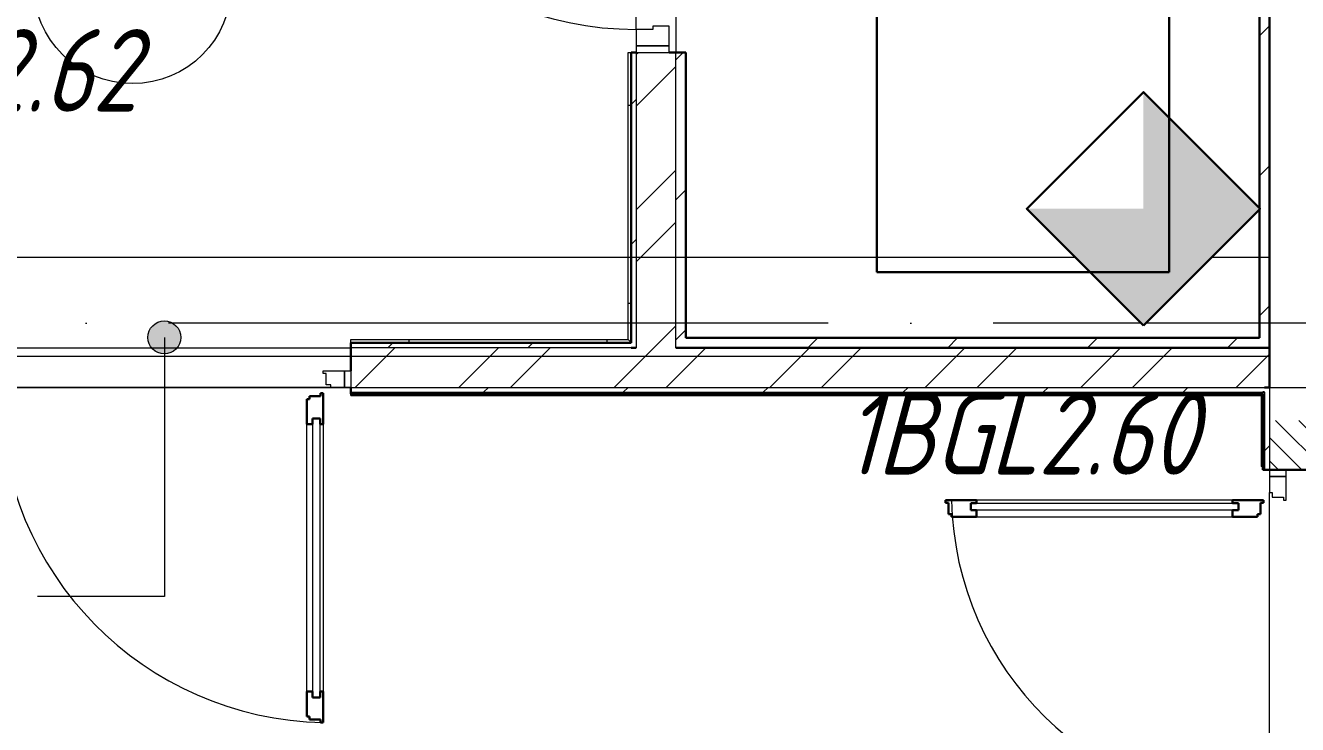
# Model space of a CAD drawing. Header units: millimetres. Extents: x -259793 to 1187961, y -549744 to 43070.
# Drawn here: x -8023 to -4166, y -12761 to -10642 of the extents above; entities that cross this region are included whole.
import ezdxf
from ezdxf.enums import TextEntityAlignment as Align

# ---------------------------------------------------------------- set-up
doc = ezdxf.new("R2010")
doc.units = ezdxf.units.MM
for name, pattern in [('ADSK_Линия сетки', [25, 20, -2.5, 0, -2.5]), ('ADSK_Сверху', [450, 300, -150]), ('ADSK_Штриховая_ш2 п1_5', [4.5, 3, -1.5])]:
    doc.linetypes.add(name, pattern=pattern)
for name, color, linetype, lineweight in [('RC-Извещатели_охранные', 5, 'Continuous', 30), ('RC-Линии_связи-Адресные', 5, 'Continuous', 30), ('Аннотация', 7, 'Continuous', 18), ('Двери', 252, 'Continuous', 9), ('Линии', 7, 'Continuous', 9), ('Марки помещений', 252, 'Continuous', 20), ('Ограждение', 252, 'Continuous', 9), ('Оси', 252, 'Continuous', 9), ('Стены внутренние', 7, 'Continuous', 18), ('Стены наружные', 7, 'Continuous', 18), ('Стены штриховка', 7, 'Continuous', 9)]:
    doc.layers.add(name, color=color, linetype=linetype, lineweight=lineweight)
doc.layers.add('RC-Позиционные_обозначения', color=7, linetype='Continuous')
doc.layers.add('Двери открывание', color=7, linetype='Continuous', lineweight=9, true_color=0xc0c0c0)
doc.styles.add('RubezhCAD', font='', dxfattribs={"oblique": 10})
doc.styles.get("Standard").update_dxf_attribs({"font": ''})
doc.styles.get('RubezhCAD').set_extended_font_data('GOST type A')
doc.styles.get('Standard').set_extended_font_data('GOST type B')
pattern_1 = [(0, (-32119.8, 96), (0, 600), []), (90, (-32119.8, 96), (-600, 4e-14), [])]
pattern_2 = [(0, (-32059.8, -84), (0, 600), []), (90, (-32059.8, -84), (-600, 4e-14), [])]

# ---------------------------------------------------------------- blocks, each defined once
blk = doc.blocks.new('RC-UGO-IOM-02')
at = {"layer": 'RC-Извещатели_охранные'}
blk.add_point((0, 0), dxfattribs=at)
blk.add_attdef('PSTN', text='', height=2.5, dxfattribs=at).set_placement((0.977, 2.603), align=Align.BOTTOM_LEFT)
blk.add_wipeout([(2.5, -2.5), (2.5, 2.5), (-2.5, 2.5), (-2.5, -2.5)]).dxf.layer = 'RC-Извещатели_охранные'
blk.add_wipeout([(-2.5, -2.5), (-2.5, 2.5), (2.5, 2.5), (2.5, -2.5)]).dxf.layer = 'RC-Извещатели_охранные'
h = blk.add_hatch(color=256, dxfattribs=at)
h.dxf.hatch_style = 1
h.paths.add_polyline_path([(2.5, 0.8), (2.5, 2.506), (-2.5, 2.499), (-2.5, 0.8)])
h = blk.add_hatch(color=256, dxfattribs=at)
h.dxf.hatch_style = 1
h.paths.add_polyline_path([(2.5, -2.5), (2.5, -0.794), (-2.5, -0.801), (-2.5, -2.5)])
blk.add_lwpolyline([(-2.5, -2.5), (2.5, -2.5), (2.5, 2.5), (-2.5, 2.5)], close=True, dxfattribs=at)
blk = doc.blocks.new('RC-UGO-IOPO-02')
at = {"layer": 'RC-Извещатели_охранные'}
blk.add_attdef('PSTN', text='', height=2.5, dxfattribs=at).set_placement((0.977, 2.603), align=Align.BOTTOM_LEFT)
blk.add_wipeout([(2.5, -2.5), (2.5, 2.5), (-2.5, 2.5), (-2.5, -2.5)]).dxf.layer = 'RC-Извещатели_охранные'
blk.add_wipeout([(-2.5, -2.5), (-2.5, 2.5), (2.5, 2.5), (2.5, -2.5)]).dxf.layer = 'RC-Извещатели_охранные'
h = blk.add_hatch(color=256, dxfattribs=at)
h.dxf.hatch_style = 1
h.paths.add_polyline_path([(2.5, -2.5), (0, 0), (2.5, 2.5), (-2.5, 2.5), (-2.5, -2.5)])
blk.add_lwpolyline([(-2.5, -2.5), (2.5, -2.5), (2.5, 2.5), (-2.5, 2.5)], close=True, dxfattribs=at)
blk = doc.blocks.new('1 этаж')
at = {"layer": 'Аннотация', "lineweight": 9, "true_color": 0x636466}
h = blk.add_hatch(color=251, dxfattribs=at)
edge = h.paths.add_edge_path()
edge.add_arc((-7601.7, -11587.3), 50, 0, 360)
at = {"layer": 'Двери', "lineweight": 18, "true_color": 0x636466}
h = blk.add_hatch(dxfattribs=at)
h.set_pattern_fill('FP_2', color=251, angle=90, style=0, pattern_type=2)
h.set_pattern_definition([(135, (-4055.8, -12863.73), (-35.3553, -35.3553), [])])
h.paths.add_polyline_path([(-4250.8, -13638.7), (-3860.8, -13638.7), (-3860.8, -13488.7), (-4250.8, -13488.7), (-4250.8, -13612.8)])
h.paths.add_polyline_path([(-4250.8, -11988.7), (-3860.8, -11988.7), (-3860.8, -11838.7), (-4250.8, -11838.7)])
at = {"layer": 'Ограждение', "true_color": 0x636466}
h = blk.add_hatch(dxfattribs=at)
h.set_pattern_fill('FP_43', color=251, style=0, pattern_type=2)
h.set_pattern_definition(pattern_2)
h.paths.add_polyline_path([(-6185.8, -11603.7), (-6185.8, -10723.7), (-6195.8, -10723.7), (-6195.8, -11593.7)])
h = blk.add_hatch(dxfattribs=at)
h.set_pattern_fill('FP_44', color=251, style=0, pattern_type=2)
h.set_pattern_definition(pattern_2)
h.paths.add_polyline_path([(-7035.8, -11603.7), (-6185.8, -11603.7), (-6195.8, -11593.7), (-7035.8, -11593.7)])
h = blk.add_hatch(dxfattribs=at)
h.set_pattern_fill('FP_25', color=251, style=0, pattern_type=2)
h.set_pattern_definition(pattern_1)
h.paths.add_polyline_path([(-4275.8, -11763.7), (-4270.8, -11758.7), (-7035.8, -11758.7), (-7035.8, -11763.7), (-4340.6, -11763.7)])
h = blk.add_hatch(dxfattribs=at)
h.set_pattern_fill('FP_25', color=251, style=0, pattern_type=2)
h.set_pattern_definition(pattern_1)
h.paths.add_polyline_path([(-4275.8, -11978.7), (-4270.8, -11978.7), (-4270.8, -11758.7), (-4275.8, -11763.7)])
at = {"layer": 'Аннотация', "color": 251, "lineweight": 9, "true_color": 0x636466}
for p, q in [((-7601.7, -11587.3), (-7601.7, -12373)), ((-7980.2, -12373), (-7986.3, -12373)), ((-7601.7, -12373), (-7980.2, -12373))]:
    blk.add_line(p, q, dxfattribs=at)
blk.add_circle((-7601.7, -11587.3), 50, dxfattribs=at)
at = {"layer": 'Двери', "color": 251, "true_color": 0x636466}
for p, q in [((-6070.8, -10643.7), (-6120.8, -10643.7)), ((-6120.8, -10643.7), (-6120.8, -10653.7)), ((-6070.8, -10703.7), (-6070.8, -10643.7)), ((-6120.8, -10653.7), (-6170.8, -10653.7)), ((-6170.8, -10653.7), (-6170.8, -10703.7)), ((-6170.8, -10703.7), (-6070.8, -10703.7)), ((-6070.8, -10703.7), (-6170.8, -10703.7)), ((-6170.8, -10703.7), (-6170.8, -10723.7)), ((-6070.8, -10723.7), (-6070.8, -10703.7)), ((-6170.8, -10723.7), (-6070.8, -10723.7)), ((-7119.8, -11688.7), (-7055.8, -11688.7)), ((-7119.8, -11696.7), (-7119.8, -11688.7)), ((-7110.8, -11696.7), (-7119.8, -11696.7)), ((-7110.8, -11730.7), (-7110.8, -11696.7)), ((-7055.8, -11688.7), (-7035.8, -11688.7)), ((-7055.8, -11738.7), (-7055.8, -11688.7)), ((-7055.8, -11688.7), (-7055.8, -11738.7)), ((-7035.8, -11688.7), (-7035.8, -11738.7)), ((-7096.8, -11730.7), (-7110.8, -11730.7)), ((-7096.8, -11738.7), (-7096.8, -11730.7)), ((-7055.8, -11738.7), (-7096.8, -11738.7)), ((-7035.8, -11738.7), (-7055.8, -11738.7)), ((-7152.8, -11832.7), (-7152.8, -12678.7)), ((-7128.8, -11832.7), (-7152.8, -11832.7)), ((-7128.8, -12678.7), (-7128.8, -11832.7)), ((-7169.8, -12660.7), (-7169.8, -11850.7)), ((-7119.8, -11850.7), (-7119.8, -12660.7)), ((-4200.8, -11988.7), (-4250.8, -11988.7)), ((-4250.8, -11988.7), (-4250.8, -12008.7)), ((-4200.8, -12008.7), (-4200.8, -11988.7)), ((-4250.8, -12008.7), (-4200.8, -12008.7)), ((-4200.8, -12008.7), (-4250.8, -12008.7)), ((-4250.8, -12008.7), (-4250.8, -12057.7)), ((-4200.8, -12080.7), (-4200.8, -12008.7)), ((-4250.8, -12057.7), (-4242.8, -12057.7)), ((-4242.8, -12057.7), (-4242.8, -12071.7)), ((-4242.8, -12071.7), (-4208.8, -12071.7)), ((-4208.8, -12071.7), (-4208.8, -12080.7)), ((-5156.8, -12089.7), (-4344.8, -12089.7)), ((-5156.8, -12110.7), (-5156.8, -12089.7)), ((-4344.8, -12110.7), (-5156.8, -12110.7)), ((-4362.8, -12080.7), (-5138.8, -12080.7)), ((-4344.8, -12089.7), (-4344.8, -12110.7)), ((-4208.8, -12080.7), (-4200.8, -12080.7)), ((-5138.8, -12130.7), (-4362.8, -12130.7)), ((-7152.8, -12678.7), (-7128.8, -12678.7))]:
    blk.add_line(p, q, dxfattribs=at)
at = {"layer": 'Двери', "color": 251, "lineweight": 30, "true_color": 0x636466}
for p, q in [((-7127.8, -11756.7), (-7119.8, -11756.7)), ((-7127.8, -11765.7), (-7127.8, -11756.7)), ((-7119.8, -11756.7), (-7119.8, -11850.7)), ((-7169.8, -11774.7), (-7161.8, -11774.7)), ((-7169.8, -11850.7), (-7169.8, -11774.7)), ((-7161.8, -11774.7), (-7161.8, -11765.7)), ((-7161.8, -11765.7), (-7127.8, -11765.7)), ((-7152.8, -11850.7), (-7152.8, -11832.7)), ((-7152.8, -11832.7), (-7128.8, -11832.7)), ((-7128.8, -11832.7), (-7128.8, -11850.7)), ((-7169.8, -11850.7), (-7152.8, -11850.7)), ((-7128.8, -11850.7), (-7119.8, -11850.7)), ((-5138.8, -12080.7), (-5232.8, -12080.7)), ((-5232.8, -12080.7), (-5232.8, -12088.7)), ((-5232.8, -12088.7), (-5223.8, -12088.7)), ((-5223.8, -12088.7), (-5223.8, -12122.7)), ((-5156.8, -12089.7), (-5138.8, -12089.7)), ((-5156.8, -12110.7), (-5156.8, -12089.7)), ((-5138.8, -12110.7), (-5156.8, -12110.7)), ((-5138.8, -12089.7), (-5138.8, -12080.7)), ((-5138.8, -12130.7), (-5138.8, -12110.7)), ((-4268.8, -12080.7), (-4362.8, -12080.7)), ((-4362.8, -12089.7), (-4362.8, -12080.7)), ((-4344.8, -12089.7), (-4362.8, -12089.7)), ((-4362.8, -12110.7), (-4344.8, -12110.7)), ((-4362.8, -12130.7), (-4362.8, -12110.7)), ((-4344.8, -12110.7), (-4344.8, -12089.7)), ((-4277.8, -12122.7), (-4277.8, -12088.7)), ((-4277.8, -12088.7), (-4268.8, -12088.7)), ((-4268.8, -12088.7), (-4268.8, -12080.7)), ((-5223.8, -12122.7), (-5214.8, -12122.7)), ((-5214.8, -12122.7), (-5214.8, -12130.7)), ((-5214.8, -12130.7), (-5138.8, -12130.7)), ((-4362.8, -12130.7), (-4286.8, -12130.7)), ((-4286.8, -12130.7), (-4286.8, -12122.7)), ((-4286.8, -12122.7), (-4277.8, -12122.7)), ((-7169.8, -12736.7), (-7169.8, -12660.7)), ((-7169.8, -12660.7), (-7152.8, -12660.7)), ((-7152.8, -12660.7), (-7152.8, -12678.7)), ((-7152.8, -12678.7), (-7128.8, -12678.7)), ((-7128.8, -12660.7), (-7119.8, -12660.7)), ((-7128.8, -12678.7), (-7128.8, -12660.7)), ((-7119.8, -12660.7), (-7119.8, -12754.7)), ((-7161.8, -12736.7), (-7169.8, -12736.7)), ((-7161.8, -12745.7), (-7161.8, -12736.7)), ((-7127.8, -12745.7), (-7161.8, -12745.7)), ((-7127.8, -12754.7), (-7127.8, -12745.7)), ((-7119.8, -12754.7), (-7127.8, -12754.7))]:
    blk.add_line(p, q, dxfattribs=at)
at = {"layer": 'Двери', "color": 251, "linetype": 'ADSK_Штриховая_ш2 п1_5', "true_color": 0x636466}
for p, q in [((-4250.8, -11838.7), (-4250.8, -11988.7)), ((-4250.8, -11988.7), (-3860.8, -11988.7))]:
    blk.add_line(p, q, dxfattribs=at)
at = {"layer": 'Двери', "color": 251, "true_color": 0x636466}
blk.add_arc((-6170.8, -9643.7), 1010, 180, 270, dxfattribs=at)
at = {"layer": 'Двери открывание', "color": 251, "true_color": 0x636466}
for centre, radius, start, end in [((-7101.8, -11756.7), 998, 180, 268.9666), ((-4268.8, -12062.7), 946, 181.0903, 270)]:
    blk.add_arc(centre, radius, start, end, dxfattribs=at)
at = {"layer": 'Линии', "color": 251, "linetype": 'ADSK_Сверху', "ltscale": 100, "true_color": 0x636466}
for p, q in [((-15070.8, -11343.7), (-4250.8, -11343.7)), ((-15070.8, -11643.7), (-4250.8, -11643.7))]:
    blk.add_line(p, q, dxfattribs=at)
at = {"layer": 'Линии', "color": 251, "lineweight": 18, "ltscale": 100, "true_color": 0x636466}
blk.add_line((-9065.8, -11738.7), (-3345.8, -11738.7), dxfattribs=at)
at = {"layer": 'Марки помещений', "color": 251, "true_color": 0x636466}
blk.add_circle((-7698.3, -10518.1), 300, dxfattribs=at)
at = {"layer": 'Ограждение', "color": 251, "true_color": 0x636466}
for p, q in [((-6195.8, -10723.7), (-6185.8, -10723.7)), ((-6195.8, -11593.7), (-6195.8, -10723.7)), ((-7035.8, -11603.7), (-7035.8, -11593.7)), ((-7035.8, -11593.7), (-6195.8, -11593.7)), ((-6195.8, -11593.7), (-6185.8, -11603.7)), ((-7035.8, -11763.7), (-7035.8, -11758.7)), ((-7035.8, -11763.7), (-4275.8, -11763.7)), ((-4275.8, -11763.7), (-4270.8, -11758.7)), ((-4275.8, -11763.7), (-4275.8, -11978.7)), ((-4270.8, -11978.7), (-4275.8, -11978.7))]:
    blk.add_line(p, q, dxfattribs=at)
at = {"layer": 'Оси', "color": 251, "linetype": 'ADSK_Линия сетки', "ltscale": 100, "true_color": 0x636466}
blk.add_line((4411.5, -11543.7), (-72528.1, -11543.7), dxfattribs=at)
at = {"layer": 'Стены внутренние', "color": 251, "true_color": 0x636466}
for p, q in [((-4250.8, -11738.7), (-4250.8, -11988.7)), ((-4250.8, -13419.7), (-4250.8, -12057.7))]:
    blk.add_line(p, q, dxfattribs=at)
at = {"layer": 'Стены внутренние', "color": 251, "lineweight": 30, "true_color": 0x636466}
blk.add_line((-4250.8, -11988.7), (-3860.8, -11988.7), dxfattribs=at)
at = {"layer": 'Стены наружные', "color": 251, "lineweight": 30, "true_color": 0x636466}
for p, q in [((-4250.8, -11738.7), (-4250.8, -8513.7)), ((-4280.8, -8543.7), (-4280.8, -11588.7)), ((-6185.8, -10723.7), (-6185.8, -11603.7)), ((-6170.8, -10723.7), (-6185.8, -10723.7)), ((-6020.8, -10723.7), (-6070.8, -10723.7)), ((-6020.8, -11588.7), (-6020.8, -10723.7)), ((-7035.8, -11603.7), (-7035.8, -11688.7)), ((-6185.8, -11603.7), (-7035.8, -11603.7)), ((-4280.8, -11588.7), (-6020.8, -11588.7)), ((-6170.8, -11618.7), (-6185.8, -11618.7)), ((-4250.8, -11618.7), (-6050.8, -11618.7)), ((-7035.8, -11738.7), (-7035.8, -11758.7)), ((-7035.8, -11758.7), (-4270.8, -11758.7)), ((-4270.8, -11753.7), (-4265.8, -11753.7)), ((-4270.8, -11758.7), (-4270.8, -11988.7)), ((-4265.8, -11738.7), (-4250.8, -11738.7)), ((-4270.8, -11988.7), (-4250.8, -11988.7))]:
    blk.add_line(p, q, dxfattribs=at)
at = {"layer": 'Стены наружные', "color": 251, "true_color": 0x636466}
for p, q in [((-6050.8, -9573.7), (-6050.8, -10723.7)), ((-6170.8, -10653.7), (-6170.8, -9693.7)), ((-8165.8, -11618.7), (-7035.8, -11618.7)), ((-7096.8, -11738.7), (-8104.8, -11738.7))]:
    blk.add_line(p, q, dxfattribs=at)
at = {"layer": 'Стены наружные', "color": 251, "linetype": 'Continuous', "lineweight": 9, "true_color": 0x636466}
for p, q in [((-4280.8, -10673), (-4250.8, -10643)), ((-6170.8, -10729.1), (-6165.4, -10723.7)), ((-6050.8, -10746), (-6028.6, -10723.7)), ((-6170.8, -10886.3), (-6050.8, -10766.3)), ((-6185.8, -10881), (-6170.8, -10866)), ((-4280.8, -11097.3), (-4250.8, -11067.3)), ((-6170.8, -11200.6), (-6050.8, -11080.6)), ((-6050.8, -11170.2), (-6020.8, -11140.2)), ((-6170.8, -11357.7), (-6050.8, -11237.7)), ((-6185.8, -11305.2), (-6170.8, -11290.2)), ((-4280.8, -11521.5), (-4250.8, -11491.5)), ((-6117.5, -11618.7), (-6050.8, -11552.1)), ((-6050.8, -11594.5), (-6020.8, -11564.5)), ((-6923.6, -11618.7), (-6908.6, -11603.7)), ((-6499.3, -11618.7), (-6484.3, -11603.7)), ((-5650.8, -11618.7), (-5620.8, -11588.7)), ((-5226.5, -11618.7), (-5196.5, -11588.7)), ((-4802.3, -11618.7), (-4772.3, -11588.7)), ((-4378, -11618.7), (-4348, -11588.7)), ((-7023.3, -11738.7), (-6903.3, -11618.7)), ((-6708.9, -11738.7), (-6588.9, -11618.7)), ((-6551.8, -11738.7), (-6431.8, -11618.7)), ((-6237.5, -11738.7), (-6117.5, -11618.7)), ((-6080.3, -11738.7), (-5960.3, -11618.7)), ((-5766, -11738.7), (-5646, -11618.7)), ((-5608.9, -11738.7), (-5488.9, -11618.7)), ((-5294.6, -11738.7), (-5174.6, -11618.7)), ((-5137.4, -11738.7), (-5017.4, -11618.7)), ((-4823.1, -11738.7), (-4703.1, -11618.7)), ((-4665.9, -11738.7), (-4545.9, -11618.7)), ((-4351.6, -11738.7), (-4250.8, -11637.9)), ((-6992.9, -11758.7), (-6987.9, -11753.7)), ((-6922.2, -11758.7), (-6917.2, -11753.7)), ((-6851.4, -11758.7), (-6846.4, -11753.7)), ((-6780.7, -11758.7), (-6775.7, -11753.7)), ((-6710, -11758.7), (-6705, -11753.7)), ((-6639.3, -11758.7), (-6634.3, -11753.7)), ((-6634.3, -11753.7), (-6619.3, -11738.7)), ((-6568.6, -11758.7), (-6563.6, -11753.7)), ((-6497.9, -11758.7), (-6492.9, -11753.7)), ((-6427.2, -11758.7), (-6422.2, -11753.7)), ((-6356.5, -11758.7), (-6351.5, -11753.7)), ((-6285.8, -11758.7), (-6280.8, -11753.7)), ((-6215.1, -11758.7), (-6210.1, -11753.7)), ((-6210.1, -11753.7), (-6195.1, -11738.7)), ((-6144.3, -11758.7), (-6139.3, -11753.7)), ((-6073.6, -11758.7), (-6068.6, -11753.7)), ((-6002.9, -11758.7), (-5997.9, -11753.7)), ((-5932.2, -11758.7), (-5927.2, -11753.7)), ((-5861.5, -11758.7), (-5856.5, -11753.7)), ((-5790.8, -11758.7), (-5785.8, -11753.7)), ((-5785.8, -11753.7), (-5770.8, -11738.7)), ((-5720.1, -11758.7), (-5715.1, -11753.7)), ((-5649.4, -11758.7), (-5644.4, -11753.7)), ((-5578.7, -11758.7), (-5573.7, -11753.7)), ((-5507.9, -11758.7), (-5502.9, -11753.7)), ((-5437.2, -11758.7), (-5432.2, -11753.7)), ((-5366.5, -11758.7), (-5361.5, -11753.7)), ((-5361.5, -11753.7), (-5346.5, -11738.7)), ((-5295.8, -11758.7), (-5290.8, -11753.7)), ((-5225.1, -11758.7), (-5220.1, -11753.7)), ((-5154.4, -11758.7), (-5149.4, -11753.7)), ((-5083.7, -11758.7), (-5078.7, -11753.7)), ((-5013, -11758.7), (-5008, -11753.7)), ((-4942.3, -11758.7), (-4937.3, -11753.7)), ((-4937.3, -11753.7), (-4922.3, -11738.7)), ((-4871.6, -11758.7), (-4866.6, -11753.7)), ((-4800.8, -11758.7), (-4795.8, -11753.7)), ((-4730.1, -11758.7), (-4725.1, -11753.7)), ((-4659.4, -11758.7), (-4654.4, -11753.7)), ((-4588.7, -11758.7), (-4583.7, -11753.7)), ((-4518, -11758.7), (-4513, -11753.7)), ((-4513, -11753.7), (-4498, -11738.7)), ((-4447.3, -11758.7), (-4442.3, -11753.7)), ((-4376.6, -11758.7), (-4371.6, -11753.7)), ((-4305.9, -11758.7), (-4300.9, -11753.7)), ((-4270.8, -11794.4), (-4265.8, -11789.4)), ((-4270.8, -11865.1), (-4265.8, -11860.1)), ((-4265.8, -11930.8), (-4250.8, -11915.8)), ((-4270.8, -11935.8), (-4265.8, -11930.8))]:
    blk.add_line(p, q, dxfattribs=at)
at = {"layer": 'Стены штриховка', "color": 251, "true_color": 0x636466}
for p, q in [((-6170.8, -10723.7), (-6170.8, -11618.7)), ((-6050.8, -11618.7), (-6050.8, -10723.7)), ((-6185.8, -11618.7), (-7035.8, -11618.7)), ((-7035.8, -11738.7), (-4265.8, -11738.7)), ((-7035.8, -11753.7), (-4270.8, -11753.7)), ((-4265.8, -11753.7), (-4265.8, -11988.7))]:
    blk.add_line(p, q, dxfattribs=at)

msp = doc.modelspace()

# ---------------------------------------------------------------- block references
msp.add_blockref('1 этаж', (0, 0))

# ---------------------------------------------------------------- next in the draw order: block references
at = {"layer": 'RC-Извещатели_охранные', "color": 1, "ltscale": 0.01}
ref = msp.add_blockref('RC-UGO-IOM-02', (-9119.27303, -10498.59), dxfattribs=dict(at, xscale=100, yscale=100, zscale=100))
ref.add_attrib('PSTN', '1BGB2.62', dxfattribs={"layer": 'RC-Позиционные_обозначения', "height": 250, "style": 'RubezhCAD', "oblique": 15}).set_placement((-8231.60084, -10977.70249), align=Align.BOTTOM_CENTER)
ref = msp.add_blockref('RC-UGO-IOPO-02', (-4633.10203, -11197.27651), dxfattribs=dict(at, xscale=-100, yscale=100, zscale=100, rotation=315))
ref.add_attrib('PSTN', '1BGL2.60', dxfattribs={"layer": 'RC-Позиционные_обозначения', "height": 250, "style": 'RubezhCAD', "oblique": 15}).set_placement((-5007.07917, -12077.93669), align=Align.BOTTOM_CENTER)

# ---------------------------------------------------------------- next in the draw order: linework, layer by layer
at = {"layer": 'RC-Линии_связи-Адресные'}
for p, q in [((-4554.94312, -11389.93836), (-4554.94312, -9690.78127)), ((-5441.09742, -10504.89318), (-5441.09742, -11389.93836)), ((-5441.09742, -11389.93836), (-4554.94312, -11389.93836))]:
    msp.add_line(p, q, dxfattribs=at)

doc.saveas('drawing.dxf')
